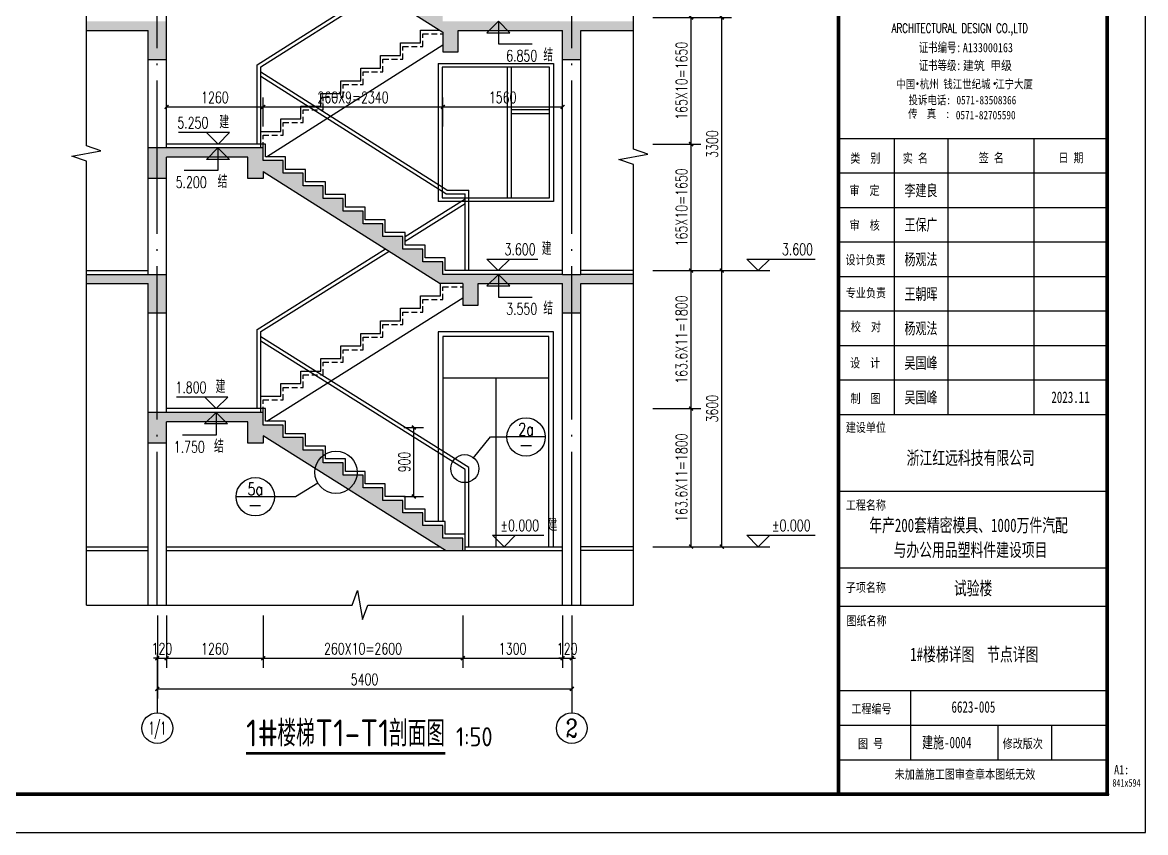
# Model space of a CAD drawing. Extents: x 79570 to 678837, y -1139230 to -612789.
# Drawn here: x 638062 to 652695, y -810288 to -799727 of the extents above; entities that cross this region are included whole.
import ezdxf
from ezdxf.enums import TextEntityAlignment as Align

# ---------------------------------------------------------------- set-up
doc = ezdxf.new("R2010")
doc.units = 0
doc.header["$LTSCALE"] = 1000
doc.header["$MEASUREMENT"] = 0
doc.linetypes.add('DOTE', pattern=[2.42, 2, -0.2, 0.02, -0.2])
doc.linetypes.add('HIDDEN', pattern=[0.375, 0.25, -0.125])
for name, color, linetype in [('4', 4, 'Continuous'), ('A-剖-0.18MM.......SECT-L03', 144, 'Continuous'), ('A-剖-0.20mm.......SECT-L04', 42, 'Continuous'), ('A-立-门窗.........ELEV-DOWD', 146, 'Continuous'), ('A-通-结构剖线.....COMM-STRU-SECT', 20, 'Continuous'), ('A-通-结构边线.....COMM-STRU-EDGE', 153, 'HIDDEN'), ('A-通-轴线..........COMM-GRID', 27, 'DOTE'), ('AXIS', 3, 'Continuous'), ('AXIS_TEXT', 7, 'Continuous'), ('DIM_ELEV', 3, 'Continuous'), ('DIM_IDEN', 210, 'Continuous'), ('DIM_SYMB', 3, 'Continuous'), ('PUB_DIM', 3, 'Continuous'), ('PUB_TEXT', 7, 'Continuous'), ('结-图框', 6, 'Continuous')]:
    doc.layers.add(name, color=color, linetype=linetype)
doc.layers.add('ys-notprint', color=7, linetype='Continuous', plot=False)
doc.styles.add('_TCH_AXIS', font='COMPLEX', dxfattribs={"bigfont": 'GBCBIG'})
doc.styles.add('_TCH_DIM', font='SIMPLEX', dxfattribs={"bigfont": 'GBCBIG'})
doc.styles.add('_TCH_DIM_T3', font='SIMPLEX', dxfattribs={"width": 0.705882, "bigfont": 'GBCBIG'})
doc.styles.add('_TCH_LABEL', font='COMPLEX', dxfattribs={"bigfont": 'GBCBIG'})
doc.styles.add('ROMANT', font='romant__.ttf')
doc.styles.get("Standard").update_dxf_attribs({"font": 'gbenor.shx', "bigfont": 'gbcbig.shx'})
doc.styles.add('蓝绿图框', font='', dxfattribs={"width": 0.7})
doc.styles.get('蓝绿图框').set_extended_font_data('SimSun')
doc.dimstyles.new('_TCH_ARCH&&50', dxfattribs={"dimtxt": 148.75, "dimasz": 50, "dimexe": 125, "dimexo": 150, "dimgap": 50, "dimtad": 1, "dimdec": 0, "dimzin": 0, "dimdsep": 46, "dimtxsty": '_TCH_DIM_T3', "dimblk": 'ARCHTICK', "dimcen": 0.09, "dimclrt": 7, "dimazin": 2, "dimtfac": 1, "dimtdec": 0, "dimtix": 1, "dimtmove": 2, "dimatfit": 3, "dimfxl": 1, "dimtolj": 1, "dimtzin": 0, "dimarcsym": 0})

# ---------------------------------------------------------------- blocks, each defined once
blk = doc.blocks.new('template_浙_标准图框A1_A1_0.0000_1bed4683cac0ca9b963c039433737638')
at = {"layer": '结-图框'}
for p, q in [((761, 181), (831, 181)), ((775.47, 181), (775.47, 109)), ((789.49, 181), (789.49, 109)), ((811.9, 181), (811.9, 109)), ((761, 172), (831, 172)), ((761, 163), (831, 163)), ((761, 154), (831, 154)), ((761, 145), (831, 145)), ((761, 136), (831, 136)), ((761, 127), (831, 127)), ((761, 118), (831, 118)), ((761, 109), (831, 109)), ((761, 89), (831, 89)), ((761, 69), (831, 69)), ((761, 59), (831, 59)), ((761, 59), (831, 59)), ((761, 37), (831, 37)), ((779.75, 37), (779.75, 19)), ((761, 28), (831, 28)), ((802.55, 28), (802.55, 19)), ((816.5, 28), (816.5, 19)), ((761, 19), (831, 19)), ((761, 10), (831, 10)), ((816, 10), (831.53, 10))]:
    blk.add_line(p, q, dxfattribs=at)
blk.add_lwpolyline([(0, 0), (841, 0), (841, 594), (0, 594)], close=True, dxfattribs=at)
at = {"layer": '结-图框', "const_width": 1}
blk.add_lwpolyline([(25, 584), (25, 10), (831, 10), (831, 584)], close=True, dxfattribs=at)
blk.add_lwpolyline([(761, 10), (761, 584)], dxfattribs=at)
at = {"layer": '结-图框'}
for centre, start, end in [((781.57, 195.29), 0, 180), ((781.57, 195.29), 180, 0), ((801.68, 195.29), 0, 180), ((801.68, 195.29), 180, 0)]:
    blk.add_arc(centre, 0.19, start, end, dxfattribs=at)
at = {"color": 6, "style": '蓝绿图框', "width": 0.7}
for tag, p in [('专业审定', (782.48, 167.5)), ('专业审核', (782.48, 158.5)), ('项目经理', (782.48, 149.5)), ('专业负责', (782.48, 140.5)), ('专业校对', (782.48, 131.5)), ('专业设计', (782.48, 122.5)), ('专业制图', (782.48, 113.5))]:
    blk.add_attdef(tag, text='', height=3, dxfattribs=at).set_placement(p, align=Align.MIDDLE)
for tag, height, p in [('日期', 3, (821.45, 113.5)), ('建设单位', 3.5, (796, 97.72)), ('项目名称', 3.5, (796, 76.96)), ('子项名称', 3.5, (796.26, 63.69)), ('图纸名称', 3.5, (796.28, 51.48)), ('图纸名称', 3.5, (796.38, 46.45)), ('图纸名称', 3.5, (796.48, 41.64)), ('项目编号', 3, (796.15, 32.75)), ('图号', 3, (789.2, 23.5)), ('修改版次', 3, (823.75, 23.5))]:
    blk.add_attdef(tag, text='', height=height, dxfattribs=at).set_placement(p, align=Align.MIDDLE_CENTER)
at = {"layer": 'ys-notprint', "color": 6, "style": '蓝绿图框', "width": 0.7}
for tag, p in [('暖通', (21.09, 577.84)), ('电气', (21.02, 564.82)), ('给排水', (21.35, 552.55)), ('结构', (21.47, 539.64)), ('建筑', (21.4, 526.53))]:
    blk.add_attdef(tag, text='', height=2.5, rotation=90.7801, dxfattribs=at).set_placement(p, align=Align.MIDDLE)
blk.add_attdef('设计发图章', text='', height=3, dxfattribs=at).set_placement((747.09, 465.48), align=Align.MIDDLE)
at = {"layer": '结-图框'}
for s, height, style, width, p in [(' ARCHITECTURAL DESIGN CO.,LTD', 2.3701, 'ROMANT', 0.7, (773.68, 208.55)), ('证书编号:', 2.5, '蓝绿图框', 0.7, (781.92, 203.46)), ('A133000163', 2.4, '蓝绿图框', 0.8, (793.39, 203.47)), ('证书等级:', 2.5, '蓝绿图框', 0.7, (781.92, 198.79)), ('建筑 甲级', 2.4, '蓝绿图框', 0.87, (793.39, 198.8)), ('中国 杭州 钱江世纪城 江宁大厦', 2.2, '蓝绿图框', 0.8, (776.04, 194.04)), ('投诉电话:', 2.2, '蓝绿图框', 0.8, (779.23, 189.88)), ('0571-83508366', 2.2, '蓝绿图框', 0.8, (791.74, 189.87)), ('传  真  :', 2.2, '蓝绿图框', 0.8, (779.13, 186.3)), ('0571-82705590', 2.2, '蓝绿图框', 0.8, (791.57, 185.96)), ('类  别', 2.4, '蓝绿图框', 0.8, (764.06, 174.64)), ('实 名', 2.4, '蓝绿图框', 0.8, (777.74, 174.64)), ('签 名', 2.4, '蓝绿图框', 0.8, (797.54, 174.76)), ('日 期', 2.4, '蓝绿图框', 0.8, (818.3, 174.76)), ('审  定', 2.4, '蓝绿图框', 0.8, (763.86, 166.25)), ('审  核', 2.4, '蓝绿图框', 0.8, (763.89, 157.16)), ('设计负责', 2.4, '蓝绿图框', 0.8, (762.81, 148.13)), ('专业负责', 2.4, '蓝绿图框', 0.8, (762.9, 139.53)), ('校  对', 2.4, '蓝绿图框', 0.8, (764.21, 130.69)), ('设  计 ', 2.4, '蓝绿图框', 0.8, (763.99, 121.27)), ('制  图', 2.4, '蓝绿图框', 0.8, (764.12, 111.96)), ('建设单位', 2.4, '蓝绿图框', 0.8, (762.89, 104.44)), ('工程名称', 2.4, '蓝绿图框', 0.8, (762.89, 84.19)), ('子项名称', 2.4, '蓝绿图框', 0.8, (762.89, 62.72)), ('图纸名称', 2.4, '蓝绿图框', 0.8, (763.06, 54.02)), ('工程编号', 2.4, '蓝绿图框', 0.8, (764.34, 31.08)), ('图 号', 2.4, '蓝绿图框', 0.8, (766.06, 22)), ('修改版次', 2.4, '蓝绿图框', 0.8, (803.77, 22)), ('A1:', 2.4, '蓝绿图框', 0.8, (832.81, 15.2)), ('未加盖施工图审查章本图纸无效', 2.4, '蓝绿图框', 0.8, (775.62, 14.01)), ('841x594', 2, '蓝绿图框', 0.7, (832.36, 11.96))]:
    blk.add_text(s, height=height, dxfattribs=dict(at, style=style, width=width)).set_placement(p)
at = {"layer": '结-图框', "style": '蓝绿图框', "width": 0.7}
for tag, p in [('项目经理', (792.5, 572)), ('专业负责', (792.5, 564)), ('专业设计', (792.5, 556))]:
    blk.add_attdef(tag, text='', height=3.5, dxfattribs=at).set_placement(p, align=Align.MIDDLE_CENTER)
blk = doc.blocks.new('_ArchTick')
at = {"color": 0, "linetype": 'ByBlock', "const_width": 0.4}
blk.add_lwpolyline([(-0.5, -0.5), (0.5, 0.5)], dxfattribs=at)
blk = doc.blocks.new('*D2615')
at = {"layer": 'Defpoints', "color": 0, "transparency": 16777216}
for p in [(646524, -802962), (647174, -802962), (646524, -806561)]:
    blk.add_point(p, dxfattribs=at)
at = {"layer": 'PUB_DIM', "color": 0, "lineweight": -2, "transparency": 16777216}
for p, q in [((646674, -802962), (647299, -802962)), ((647174, -806561), (647174, -802962)), ((646674, -806561), (647299, -806561))]:
    blk.add_line(p, q, dxfattribs=at)
at = {"layer": 'PUB_DIM', "color": 0, "lineweight": -2, "transparency": 16777216, "xscale": 50, "yscale": 50, "zscale": 50}
for p, rotation in [((647174, -802962), 90), ((647174, -806561), 270)]:
    blk.add_blockref('_ArchTick', p, dxfattribs=dict(at, rotation=rotation))
at = {"layer": 'PUB_DIM', "color": 7, "transparency": 16777216, "insert": (647049, -804761), "char_height": 148.8, "attachment_point": 5, "rotation": 90, "style": '_TCH_DIM_T3'}
blk.add_mtext('\\A1;3600', dxfattribs=at)
blk = doc.blocks.new('*D2616')
at = {"layer": 'Defpoints', "color": 0, "transparency": 16777216}
for p in [(646524, -799662), (647174, -799662), (646524, -802962)]:
    blk.add_point(p, dxfattribs=at)
at = {"layer": 'PUB_DIM', "color": 0, "lineweight": -2, "transparency": 16777216}
for p, q in [((646674, -799662), (647299, -799662)), ((647174, -802962), (647174, -799662)), ((646674, -802962), (647299, -802962))]:
    blk.add_line(p, q, dxfattribs=at)
at = {"layer": 'PUB_DIM', "color": 0, "lineweight": -2, "transparency": 16777216, "xscale": 50, "yscale": 50, "zscale": 50}
for p, rotation in [((647174, -799662), 90), ((647174, -802962), 270)]:
    blk.add_blockref('_ArchTick', p, dxfattribs=dict(at, rotation=rotation))
at = {"layer": 'PUB_DIM', "color": 7, "transparency": 16777216, "insert": (647049, -801312), "char_height": 148.8, "attachment_point": 5, "rotation": 90, "style": '_TCH_DIM_T3'}
blk.add_mtext('\\A1;3300', dxfattribs=at)
blk = doc.blocks.new('*D2619')
at = {"layer": 'Defpoints', "color": 0, "transparency": 16777216}
for p in [(646124, -804761), (646774, -804761), (646124, -806561)]:
    blk.add_point(p, dxfattribs=at)
at = {"layer": 'PUB_DIM', "color": 0, "lineweight": -2, "transparency": 16777216}
for p, q in [((646274, -804761), (646899, -804761)), ((646774, -806561), (646774, -804761)), ((646274, -806561), (646899, -806561))]:
    blk.add_line(p, q, dxfattribs=at)
at = {"layer": 'PUB_DIM', "color": 0, "lineweight": -2, "transparency": 16777216, "xscale": 50, "yscale": 50, "zscale": 50}
for p, rotation in [((646774, -804761), 90), ((646774, -806561), 270)]:
    blk.add_blockref('_ArchTick', p, dxfattribs=dict(at, rotation=rotation))
at = {"layer": 'PUB_DIM', "color": 7, "transparency": 16777216, "insert": (646649, -805661), "char_height": 148.75, "attachment_point": 5, "rotation": 90, "style": '_TCH_DIM_T3'}
blk.add_mtext('\\A1;163.6X11=1800', dxfattribs=at)
blk = doc.blocks.new('*D2620')
at = {"layer": 'Defpoints', "color": 0, "transparency": 16777216}
for p in [(646124, -802962), (646774, -802962), (646124, -804761)]:
    blk.add_point(p, dxfattribs=at)
at = {"layer": 'PUB_DIM', "color": 0, "lineweight": -2, "transparency": 16777216}
for p, q in [((646274, -802962), (646899, -802962)), ((646774, -804761), (646774, -802962)), ((646274, -804761), (646899, -804761))]:
    blk.add_line(p, q, dxfattribs=at)
at = {"layer": 'PUB_DIM', "color": 0, "lineweight": -2, "transparency": 16777216, "xscale": 50, "yscale": 50, "zscale": 50}
for p, rotation in [((646774, -802962), 90), ((646774, -804761), 270)]:
    blk.add_blockref('_ArchTick', p, dxfattribs=dict(at, rotation=rotation))
at = {"layer": 'PUB_DIM', "color": 7, "transparency": 16777216, "insert": (646649, -803861), "char_height": 148.75, "attachment_point": 5, "rotation": 90, "style": '_TCH_DIM_T3'}
blk.add_mtext('\\A1;163.6X11=1800', dxfattribs=at)
blk = doc.blocks.new('*D2621')
at = {"layer": 'Defpoints', "color": 0, "transparency": 16777216}
for p in [(646124, -801312), (646774, -801312), (646124, -802962)]:
    blk.add_point(p, dxfattribs=at)
at = {"layer": 'PUB_DIM', "color": 0, "lineweight": -2, "transparency": 16777216}
for p, q in [((646274, -801312), (646899, -801312)), ((646774, -802962), (646774, -801312)), ((646274, -802962), (646899, -802962))]:
    blk.add_line(p, q, dxfattribs=at)
at = {"layer": 'PUB_DIM', "color": 0, "lineweight": -2, "transparency": 16777216, "xscale": 50, "yscale": 50, "zscale": 50}
for p, rotation in [((646774, -801312), 90), ((646774, -802962), 270)]:
    blk.add_blockref('_ArchTick', p, dxfattribs=dict(at, rotation=rotation))
at = {"layer": 'PUB_DIM', "color": 7, "transparency": 16777216, "insert": (646649, -802137), "char_height": 148.75, "attachment_point": 5, "rotation": 90, "style": '_TCH_DIM_T3'}
blk.add_mtext('\\A1;165X10=1650', dxfattribs=at)
blk = doc.blocks.new('*D2622')
at = {"layer": 'Defpoints', "color": 0, "transparency": 16777216}
for p in [(646124, -799662), (646774, -799662), (646124, -801312)]:
    blk.add_point(p, dxfattribs=at)
at = {"layer": 'PUB_DIM', "color": 0, "lineweight": -2, "transparency": 16777216}
for p, q in [((646274, -799662), (646899, -799662)), ((646774, -801312), (646774, -799662)), ((646274, -801312), (646899, -801312))]:
    blk.add_line(p, q, dxfattribs=at)
at = {"layer": 'PUB_DIM', "color": 0, "lineweight": -2, "transparency": 16777216, "xscale": 50, "yscale": 50, "zscale": 50}
for p, rotation in [((646774, -799662), 90), ((646774, -801312), 270)]:
    blk.add_blockref('_ArchTick', p, dxfattribs=dict(at, rotation=rotation))
at = {"layer": 'PUB_DIM', "color": 7, "transparency": 16777216, "insert": (646649, -800487), "char_height": 148.75, "attachment_point": 5, "rotation": 90, "style": '_TCH_DIM_T3'}
blk.add_mtext('\\A1;165X10=1650', dxfattribs=at)
blk = doc.blocks.new('*D2625')
at = {"layer": 'Defpoints', "color": 0, "transparency": 16777216}
for p in [(639819, -807310), (639939, -807310), (639939, -808015)]:
    blk.add_point(p, dxfattribs=at)
at = {"layer": 'PUB_DIM', "color": 0, "lineweight": -2, "transparency": 16777216}
for p, q in [((639819, -807460), (639819, -808140)), ((639939, -807460), (639939, -808140)), ((639819, -808015), (639769, -808015)), ((639819, -808015), (639939, -808015)), ((639939, -808015), (639989, -808015))]:
    blk.add_line(p, q, dxfattribs=at)
at = {"layer": 'PUB_DIM', "color": 0, "lineweight": -2, "transparency": 16777216, "xscale": 50, "yscale": 50, "zscale": 50}
blk.add_blockref('_ArchTick', (639819, -808015), dxfattribs=at)
at = {"layer": 'PUB_DIM', "color": 0, "lineweight": -2, "transparency": 16777216, "xscale": 50, "yscale": 50, "zscale": 50, "rotation": 180}
blk.add_blockref('_ArchTick', (639939, -808015), dxfattribs=at)
at = {"layer": 'PUB_DIM', "color": 7, "transparency": 16777216, "insert": (639879, -807891), "char_height": 148.8, "attachment_point": 5, "style": '_TCH_DIM_T3'}
blk.add_mtext('\\A1;120', dxfattribs=at)
blk = doc.blocks.new('*D2626')
at = {"layer": 'Defpoints', "color": 0, "transparency": 16777216}
for p in [(639939, -807310), (641199, -807310), (641199, -808015)]:
    blk.add_point(p, dxfattribs=at)
at = {"layer": 'PUB_DIM', "color": 0, "lineweight": -2, "transparency": 16777216}
for p, q in [((639939, -807460), (639939, -808140)), ((641199, -807460), (641199, -808140)), ((639939, -808015), (641199, -808015))]:
    blk.add_line(p, q, dxfattribs=at)
at = {"layer": 'PUB_DIM', "color": 0, "lineweight": -2, "transparency": 16777216, "xscale": 50, "yscale": 50, "zscale": 50, "rotation": 180}
blk.add_blockref('_ArchTick', (639939, -808015), dxfattribs=at)
at = {"layer": 'PUB_DIM', "color": 0, "lineweight": -2, "transparency": 16777216, "xscale": 50, "yscale": 50, "zscale": 50}
blk.add_blockref('_ArchTick', (641199, -808015), dxfattribs=at)
at = {"layer": 'PUB_DIM', "color": 7, "transparency": 16777216, "insert": (640569, -807891), "char_height": 148.8, "attachment_point": 5, "style": '_TCH_DIM_T3'}
blk.add_mtext('\\A1;1260', dxfattribs=at)
blk = doc.blocks.new('*D2627')
at = {"layer": 'Defpoints', "color": 0, "transparency": 16777216}
for p in [(641199, -807310), (643799, -807310), (643799, -808015)]:
    blk.add_point(p, dxfattribs=at)
at = {"layer": 'PUB_DIM', "color": 0, "lineweight": -2, "transparency": 16777216}
for p, q in [((641199, -807460), (641199, -808140)), ((643799, -807460), (643799, -808140)), ((641199, -808015), (643799, -808015))]:
    blk.add_line(p, q, dxfattribs=at)
at = {"layer": 'PUB_DIM', "color": 0, "lineweight": -2, "transparency": 16777216, "xscale": 50, "yscale": 50, "zscale": 50, "rotation": 180}
blk.add_blockref('_ArchTick', (641199, -808015), dxfattribs=at)
at = {"layer": 'PUB_DIM', "color": 0, "lineweight": -2, "transparency": 16777216, "xscale": 50, "yscale": 50, "zscale": 50}
blk.add_blockref('_ArchTick', (643799, -808015), dxfattribs=at)
at = {"layer": 'PUB_DIM', "color": 7, "transparency": 16777216, "insert": (642499, -807891), "char_height": 148.75, "attachment_point": 5, "style": '_TCH_DIM_T3'}
blk.add_mtext('\\A1;260X10=2600', dxfattribs=at)
blk = doc.blocks.new('*D2628')
at = {"layer": 'Defpoints', "color": 0, "transparency": 16777216}
for p in [(643799, -807310), (645099, -807310), (645099, -808015)]:
    blk.add_point(p, dxfattribs=at)
at = {"layer": 'PUB_DIM', "color": 0, "lineweight": -2, "transparency": 16777216}
for p, q in [((643799, -807460), (643799, -808140)), ((645099, -807460), (645099, -808140)), ((643799, -808015), (645099, -808015))]:
    blk.add_line(p, q, dxfattribs=at)
at = {"layer": 'PUB_DIM', "color": 0, "lineweight": -2, "transparency": 16777216, "xscale": 50, "yscale": 50, "zscale": 50, "rotation": 180}
blk.add_blockref('_ArchTick', (643799, -808015), dxfattribs=at)
at = {"layer": 'PUB_DIM', "color": 0, "lineweight": -2, "transparency": 16777216, "xscale": 50, "yscale": 50, "zscale": 50}
blk.add_blockref('_ArchTick', (645099, -808015), dxfattribs=at)
at = {"layer": 'PUB_DIM', "color": 7, "transparency": 16777216, "insert": (644449, -807891), "char_height": 148.8, "attachment_point": 5, "style": '_TCH_DIM_T3'}
blk.add_mtext('\\A1;1300', dxfattribs=at)
blk = doc.blocks.new('*D2629')
at = {"layer": 'Defpoints', "color": 0, "transparency": 16777216}
for p in [(645099, -807310), (645219, -807310), (645219, -808015)]:
    blk.add_point(p, dxfattribs=at)
at = {"layer": 'PUB_DIM', "color": 0, "lineweight": -2, "transparency": 16777216}
for p, q in [((645099, -807460), (645099, -808140)), ((645219, -807460), (645219, -808140)), ((645099, -808015), (645049, -808015)), ((645099, -808015), (645219, -808015)), ((645219, -808015), (645269, -808015))]:
    blk.add_line(p, q, dxfattribs=at)
at = {"layer": 'PUB_DIM', "color": 0, "lineweight": -2, "transparency": 16777216, "xscale": 50, "yscale": 50, "zscale": 50}
blk.add_blockref('_ArchTick', (645099, -808015), dxfattribs=at)
at = {"layer": 'PUB_DIM', "color": 0, "lineweight": -2, "transparency": 16777216, "xscale": 50, "yscale": 50, "zscale": 50, "rotation": 180}
blk.add_blockref('_ArchTick', (645219, -808015), dxfattribs=at)
at = {"layer": 'PUB_DIM', "color": 7, "transparency": 16777216, "insert": (645159, -807891), "char_height": 148.8, "attachment_point": 5, "style": '_TCH_DIM_T3'}
blk.add_mtext('\\A1;120', dxfattribs=at)
blk = doc.blocks.new('*D2630')
at = {"layer": 'Defpoints', "color": 0, "transparency": 16777216}
for p in [(639819, -807460), (645219, -807460), (645219, -808415)]:
    blk.add_point(p, dxfattribs=at)
at = {"layer": 'PUB_DIM', "color": 0, "lineweight": -2, "transparency": 16777216}
for p, q in [((639819, -807610), (639819, -808540)), ((645219, -807610), (645219, -808540)), ((639819, -808415), (645219, -808415))]:
    blk.add_line(p, q, dxfattribs=at)
at = {"layer": 'PUB_DIM', "color": 0, "lineweight": -2, "transparency": 16777216, "xscale": 50, "yscale": 50, "zscale": 50, "rotation": 180}
blk.add_blockref('_ArchTick', (639819, -808415), dxfattribs=at)
at = {"layer": 'PUB_DIM', "color": 0, "lineweight": -2, "transparency": 16777216, "xscale": 50, "yscale": 50, "zscale": 50}
blk.add_blockref('_ArchTick', (645219, -808415), dxfattribs=at)
at = {"layer": 'PUB_DIM', "color": 7, "transparency": 16777216, "insert": (642519, -808291), "char_height": 148.8, "attachment_point": 5, "style": '_TCH_DIM_T3'}
blk.add_mtext('\\A1;5400', dxfattribs=at)
blk = doc.blocks.new('*D2631')
at = {"layer": 'Defpoints', "color": 0, "transparency": 16777216}
for p in [(641199, -800828), (639939, -801233), (641199, -801233)]:
    blk.add_point(p, dxfattribs=at)
at = {"layer": 'PUB_DIM', "color": 0, "lineweight": -2, "transparency": 16777216}
for p, q in [((639939, -801083), (639939, -800703)), ((641199, -801083), (641199, -800703)), ((639939, -800828), (641199, -800828))]:
    blk.add_line(p, q, dxfattribs=at)
at = {"layer": 'PUB_DIM', "color": 0, "lineweight": -2, "transparency": 16777216, "xscale": 50, "yscale": 50, "zscale": 50, "rotation": 180}
blk.add_blockref('_ArchTick', (639939, -800828), dxfattribs=at)
at = {"layer": 'PUB_DIM', "color": 0, "lineweight": -2, "transparency": 16777216, "xscale": 50, "yscale": 50, "zscale": 50}
blk.add_blockref('_ArchTick', (641199, -800828), dxfattribs=at)
at = {"layer": 'PUB_DIM', "color": 7, "transparency": 16777216, "insert": (640569, -800704), "char_height": 148.8, "attachment_point": 5, "style": '_TCH_DIM_T3'}
blk.add_mtext('\\A1;1260', dxfattribs=at)
blk = doc.blocks.new('*D2632')
at = {"layer": 'Defpoints', "color": 0, "transparency": 16777216}
for p in [(643539, -800828), (641199, -801233), (643539, -801233)]:
    blk.add_point(p, dxfattribs=at)
at = {"layer": 'PUB_DIM', "color": 0, "lineweight": -2, "transparency": 16777216}
for p, q in [((641199, -801083), (641199, -800703)), ((643539, -801083), (643539, -800703)), ((641199, -800828), (643539, -800828))]:
    blk.add_line(p, q, dxfattribs=at)
at = {"layer": 'PUB_DIM', "color": 0, "lineweight": -2, "transparency": 16777216, "xscale": 50, "yscale": 50, "zscale": 50, "rotation": 180}
blk.add_blockref('_ArchTick', (641199, -800828), dxfattribs=at)
at = {"layer": 'PUB_DIM', "color": 0, "lineweight": -2, "transparency": 16777216, "xscale": 50, "yscale": 50, "zscale": 50}
blk.add_blockref('_ArchTick', (643539, -800828), dxfattribs=at)
at = {"layer": 'PUB_DIM', "color": 7, "transparency": 16777216, "insert": (642369, -800704), "char_height": 148.75, "attachment_point": 5, "style": '_TCH_DIM_T3'}
blk.add_mtext('\\A1;260X9=2340', dxfattribs=at)
blk = doc.blocks.new('*D2633')
at = {"layer": 'Defpoints', "color": 0, "transparency": 16777216}
for p in [(645099, -800828), (643539, -801233), (645099, -801233)]:
    blk.add_point(p, dxfattribs=at)
at = {"layer": 'PUB_DIM', "color": 0, "lineweight": -2, "transparency": 16777216}
for p, q in [((643539, -801083), (643539, -800703)), ((645099, -801083), (645099, -800703)), ((643539, -800828), (645099, -800828))]:
    blk.add_line(p, q, dxfattribs=at)
at = {"layer": 'PUB_DIM', "color": 0, "lineweight": -2, "transparency": 16777216, "xscale": 50, "yscale": 50, "zscale": 50, "rotation": 180}
blk.add_blockref('_ArchTick', (643539, -800828), dxfattribs=at)
at = {"layer": 'PUB_DIM', "color": 0, "lineweight": -2, "transparency": 16777216, "xscale": 50, "yscale": 50, "zscale": 50}
blk.add_blockref('_ArchTick', (645099, -800828), dxfattribs=at)
at = {"layer": 'PUB_DIM', "color": 7, "transparency": 16777216, "insert": (644319, -800704), "char_height": 148.8, "attachment_point": 5, "style": '_TCH_DIM_T3'}
blk.add_mtext('\\A1;1560', dxfattribs=at)
blk = doc.blocks.new('*D3305')
at = {"layer": 'Defpoints', "color": 0, "transparency": 16777216}
for p in [(642879, -805007), (643162, -805007), (642879, -805907)]:
    blk.add_point(p, dxfattribs=at)
at = {"layer": 'PUB_DIM', "color": 0, "lineweight": -2, "transparency": 16777216}
for p, q in [((643029, -805007), (643287, -805007)), ((643162, -805907), (643162, -805007)), ((643029, -805907), (643287, -805907))]:
    blk.add_line(p, q, dxfattribs=at)
at = {"layer": 'PUB_DIM', "color": 0, "lineweight": -2, "transparency": 16777216, "xscale": 50, "yscale": 50, "zscale": 50}
for p, rotation in [((643162, -805007), 90), ((643162, -805907), 270)]:
    blk.add_blockref('_ArchTick', p, dxfattribs=dict(at, rotation=rotation))
at = {"layer": 'PUB_DIM', "color": 7, "transparency": 16777216, "insert": (643037, -805457), "char_height": 148.8, "attachment_point": 5, "rotation": 90, "style": '_TCH_DIM_T3'}
blk.add_mtext('\\A1;900', dxfattribs=at)

msp = doc.modelspace()

# ---------------------------------------------------------------- hatches: boundary and pattern name
at = {"layer": '4'}
h = msp.add_hatch(color=99, dxfattribs=at)
h.dxf.hatch_style = 1
h.paths.add_polyline_path([(643278.8, -799381.5), (643018.8, -799381.5), (643018.8, -799216.5), (642758.8, -799216.5), (642758.8, -799051.5), (642498.8, -799051.5), (642498.8, -798886.5), (642238.8, -798886.5), (642238.8, -798721.5), (641978.8, -798721.5), (641978.8, -798556.5), (641718.8, -798556.5), (641718.8, -798391.5), (641458.8, -798391.5), (641458.8, -798226.5), (641198.8, -798226.5), (641198.8, -798061.5), (639938.8, -798061.5), (639698.8, -798061.5), (639698.8, -798461.5), (639938.8, -798461.5), (639938.8, -798181.5), (640998.8, -798181.5), (640998.8, -798461.5), (641198.8, -798461.5), (641198.8, -798368.6), (643538.8, -799853.6), (643538.8, -800111.5), (643738.8, -800111.5), (643738.8, -799831.4), (645098.8, -799831.4), (645098.8, -800211.4), (645338.8, -800211.4), (645338.8, -799831.4), (646022.7, -799831.4), (646022.7, -799711.4), (645338.8, -799711.4), (645098.8, -799711.4), (643538.8, -799711.4), (643538.8, -799546.5), (643278.8, -799546.5)])
h.paths.add_polyline_path([(639938.8, -799711.4), (638895.6, -799711.4), (638895.6, -799831.4), (639698.8, -799831.4), (639698.8, -800211.4), (639938.8, -800211.4)])
h = msp.add_hatch(color=99, dxfattribs=at)
h.dxf.hatch_style = 1
h.paths.add_polyline_path([(646022.7, -803011.4), (645338.8, -803011.4), (645098.8, -803011.4), (643538.8, -803011.4), (643538.8, -802846.5), (643278.8, -802846.5), (643278.8, -802681.5), (643018.8, -802681.5), (643018.8, -802516.5), (642758.8, -802516.5), (642758.8, -802351.5), (642498.8, -802351.5), (642498.8, -802186.5), (642238.8, -802186.5), (642238.8, -802021.5), (641978.8, -802021.5), (641978.8, -801856.5), (641718.8, -801856.5), (641718.8, -801691.5), (641458.8, -801691.5), (641458.8, -801526.5), (641198.8, -801526.5), (641198.8, -801361.5), (639938.8, -801361.5), (639698.8, -801361.5), (639698.8, -801761.5), (639938.8, -801761.5), (639938.8, -801481.5), (640998.8, -801481.5), (640998.8, -801761.5), (641198.8, -801761.5), (641198.8, -801668.6), (643504, -803131.5), (643798.8, -803131.5), (643798.8, -803411.5), (643998.8, -803411.5), (643998.8, -803131.4), (645098.8, -803131.4), (645098.8, -803511.4), (645338.8, -803511.4), (645338.8, -803131.4), (646022.7, -803131.4)])
h.paths.add_polyline_path([(639938.8, -803011.4), (638895.6, -803011.4), (638895.6, -803131.4), (639698.8, -803131.4), (639698.8, -803511.4), (639938.8, -803511.4)])
h = msp.add_hatch(color=99, dxfattribs=at)
h.dxf.hatch_style = 1
h.paths.add_polyline_path([(642238.8, -805466), (641978.8, -805466), (641978.8, -805371.7, 0.1871991), (641875, -805542.4), (642308.2, -805815, 0.2043923), (642420.3, -805629.6), (642238.8, -805629.6)])
h.paths.add_polyline_path([(643018.8, -805956.9), (642758.8, -805956.9), (642758.8, -805793.2), (642498.8, -805793.2), (642498.8, -805629.6), (642420.3, -805629.6, -0.2043923), (642308.2, -805815), (643573.5, -806611.4), (643798.8, -806611.4), (643798.8, -806447.8), (643538.8, -806447.8), (643538.8, -806284.1), (643278.8, -806284.1), (643278.8, -806120.5), (643018.8, -806120.5)])
h.paths.add_polyline_path([(641198.8, -804811.5), (639938.8, -804811.5), (639698.8, -804811.5), (639698.8, -805211.5), (639938.8, -805211.5), (639938.8, -804931.5), (640998.8, -804931.5), (640998.8, -805211.5), (641198.8, -805211.5), (641198.8, -805116.9), (641875, -805542.4, -0.1871991), (641978.8, -805371.7), (641978.8, -805302.3), (641718.8, -805302.3), (641718.8, -805138.7), (641458.8, -805138.7), (641458.8, -804975.1), (641198.8, -804975.1)])

# ---------------------------------------------------------------- linework, layer by layer
at = {"layer": 'A-剖-0.18MM.......SECT-L03'}
for p, q in [((641118.8, -800278.3), (642663.4, -799298.1)), ((641168.8, -800305.7), (642710, -799327.7)), ((641118.8, -801311.5), (641118.8, -800278.3)), ((641168.8, -801311.5), (641168.8, -800305.7)), ((643592.5, -801911.5), (641168.8, -800373.4)), ((643577.9, -801961.5), (641168.8, -800432.7)), ((643592.5, -801911.5), (643878.8, -801911.5)), ((643878.8, -802961.5), (643878.8, -801911.5)), ((643048.8, -802517.3), (643828.8, -802027.5)), ((643577.9, -801961.5), (643828.8, -801961.5)), ((643828.8, -802961.5), (643828.8, -801961.5)), ((643048.8, -802576.4), (643828.8, -802086.6)), ((641118.8, -803729.2), (642791.1, -802679.1)), ((641168.8, -803756.9), (642837.9, -802708.8)), ((641118.8, -804761.5), (641118.8, -803729.2)), ((641168.8, -804761.5), (641168.8, -803756.9)), ((643878.8, -805529.2), (641168.8, -803823.7)), ((643828.8, -805556.8), (641168.8, -803882.8)), ((643828.8, -806561.4), (643828.8, -805556.8)), ((643878.8, -806561.4), (643878.8, -805529.2))]:
    msp.add_line(p, q, dxfattribs=at)
at = {"layer": 'A-剖-0.20mm.......SECT-L04', "ltscale": 0.3}
for p, q in [((641241.6, -801476.5), (643538.8, -800018.6)), ((638895.6, -802961.4), (639698.8, -802961.4)), ((645098.8, -802961.5), (643568.8, -802961.5)), ((646022.7, -802961.5), (645338.8, -802961.5)), ((641243.6, -804925.1), (643798.8, -803316.9)), ((638895.6, -806561.4), (639698.8, -806561.4)), ((639938.8, -806561.4), (643494.1, -806561.4)), ((643828.8, -806561.4), (645098.8, -806561.4)), ((646022.7, -806561.5), (645338.8, -806561.5))]:
    msp.add_line(p, q, dxfattribs=at)
for points in [[(641168.8, -801361.5), (641168.8, -801146.5), (641428.8, -801146.5), (641428.8, -800981.5), (641688.8, -800981.5), (641688.8, -800816.5), (641948.8, -800816.5), (641948.8, -800651.5), (642208.8, -800651.5), (642208.8, -800486.5), (642468.8, -800486.5), (642468.8, -800321.5), (642728.8, -800321.5), (642728.8, -800156.5), (642988.8, -800156.5), (642988.8, -799991.5), (643248.8, -799991.5), (643248.8, -799826.5), (643496.1, -799826.5)], [(643568.8, -802961.5), (643568.8, -802796.5), (643308.8, -802796.5), (643308.8, -802631.5), (643048.8, -802631.5), (643048.8, -802466.5), (642788.8, -802466.5), (642788.8, -802301.5), (642528.8, -802301.5), (642528.8, -802136.5), (642268.8, -802136.5), (642268.8, -801971.5), (642008.8, -801971.5), (642008.8, -801806.5), (641748.8, -801806.5), (641748.8, -801641.5), (641488.8, -801641.5), (641488.8, -801476.5), (641228.8, -801476.5), (641228.8, -801311.5), (639938.8, -801311.5)], [(641168.8, -804811.5), (641168.8, -804597.8), (641428.8, -804597.8), (641428.8, -804434.2), (641688.8, -804434.2), (641688.8, -804270.6), (641948.8, -804270.6), (641948.8, -804106.9), (642208.8, -804106.9), (642208.8, -803943.3), (642468.8, -803943.3), (642468.8, -803779.7), (642728.8, -803779.7), (642728.8, -803616), (642988.8, -803616), (642988.8, -803452.4), (643248.8, -803452.4), (643248.8, -803288.8), (643508.8, -803288.8), (643508.8, -803131.5)], [(643828.8, -806611.4), (643828.8, -806397.8), (643568.8, -806397.8), (643568.8, -806234.1), (643308.8, -806234.1), (643308.8, -806070.5), (643048.8, -806070.5), (643048.8, -805906.9), (642788.8, -805906.9), (642788.8, -805743.2), (642528.8, -805743.2), (642528.8, -805579.6), (642268.8, -805579.6), (642268.8, -805416), (642008.8, -805416), (642008.8, -805252.3), (641748.8, -805252.3), (641748.8, -805088.7), (641488.8, -805088.7), (641488.8, -804925.1), (641228.8, -804925.1), (641228.8, -804761.5), (639938.8, -804761.5)]]:
    msp.add_lwpolyline(points, dxfattribs=at)
at = {"layer": 'A-立-门窗.........ELEV-DOWD'}
for p, q in [((643478.8, -800261.5), (644978.8, -800261.5)), ((643478.8, -800261.5), (643478.8, -802061.5)), ((644978.8, -800261.5), (644978.8, -802061.5)), ((644378.8, -800311.5), (644378.8, -802011.5)), ((644428.8, -800311.5), (644428.8, -802011.5)), ((644428.8, -800861.5), (644928.8, -800861.5)), ((644428.8, -800911.5), (644928.8, -800911.5)), ((644978.8, -802061.5), (643478.8, -802061.5)), ((643538.8, -804361.4), (644918.8, -804361.4)), ((644228.8, -804361.4), (644228.8, -806561.4))]:
    msp.add_line(p, q, dxfattribs=at)
msp.add_lwpolyline([(644928.8, -800311.5), (643528.8, -800311.5), (643528.8, -802011.5), (644928.8, -802011.5)], close=True, dxfattribs=at)
for points in [[(644978.8, -806561.4), (644978.8, -803761.4), (643478.8, -803761.4), (643478.8, -806234.1)], [(644918.8, -806561.4), (644918.8, -803821.4), (643538.8, -803821.4), (643538.8, -806234.1)]]:
    msp.add_lwpolyline(points, dxfattribs=at)
at = {"layer": 'A-通-结构剖线.....COMM-STRU-SECT'}
for p, q in [((639938.8, -801361.5), (639938.8, -798181.5)), ((641198.8, -798368.6), (643538.8, -799853.6)), ((638895.6, -799831.4), (639698.8, -799831.4)), ((639698.8, -801361.5), (639698.8, -799831.4)), ((643538.8, -799853.6), (643538.8, -800111.5)), ((643738.8, -799831.4), (645098.8, -799831.4)), ((643738.8, -800111.5), (643738.8, -799831.4)), ((645098.8, -803011.4), (645098.8, -799831.4)), ((645338.8, -803011.4), (645338.8, -799831.4)), ((645338.8, -799831.4), (646022.7, -799831.4)), ((643538.8, -800111.5), (643738.8, -800111.5)), ((639698.8, -800211.4), (639938.8, -800211.4)), ((645098.8, -800211.4), (645338.8, -800211.4)), ((639698.8, -803011.4), (639698.8, -801361.5)), ((640998.8, -801481.5), (639938.8, -801481.5)), ((639938.8, -804811.5), (639938.8, -801481.5)), ((640998.8, -801761.5), (640998.8, -801481.5)), ((639938.8, -801761.5), (639698.8, -801761.5)), ((641198.8, -801761.5), (640998.8, -801761.5)), ((641198.8, -801668.6), (643504, -803131.5)), ((641198.8, -801668.6), (641198.8, -801761.5)), ((638895.6, -803011.4), (639938.8, -803011.4)), ((645098.8, -803011.4), (645338.8, -803011.4)), ((638895.6, -803131.4), (639698.8, -803131.4)), ((639698.8, -806611.4), (639698.8, -803131.4)), ((643798.8, -803131.5), (643504, -803131.5)), ((643798.8, -803131.5), (643798.8, -803411.5)), ((643998.8, -803131.4), (645098.8, -803131.4)), ((643998.8, -803411.5), (643998.8, -803131.4)), ((645098.8, -806611.4), (645098.8, -803131.4)), ((645338.8, -803131.4), (646022.7, -803131.4)), ((645338.8, -806611.4), (645338.8, -803131.4)), ((639698.8, -803511.4), (639938.8, -803511.4)), ((643798.8, -803411.5), (643998.8, -803411.5)), ((645098.8, -803511.4), (645338.8, -803511.4)), ((639938.8, -804811.5), (639698.8, -804811.5)), ((640998.8, -804931.5), (639938.8, -804931.5)), ((639938.8, -806611.4), (639938.8, -804931.5)), ((640998.8, -805211.5), (640998.8, -804931.5)), ((643573.5, -806611.4), (641198.8, -805116.9)), ((641198.8, -805116.9), (641198.8, -805211.5)), ((639938.8, -805211.5), (639698.8, -805211.5)), ((641198.8, -805211.5), (640998.8, -805211.5)), ((638895.6, -806611.4), (639698.8, -806611.4)), ((639698.8, -807323.3), (639698.8, -806611.4)), ((639938.8, -807323.3), (639938.8, -806611.4)), ((639938.8, -806611.4), (645098.8, -806611.4)), ((645098.8, -807323.3), (645098.8, -806611.4)), ((645338.8, -807323.3), (645338.8, -806611.4))]:
    msp.add_line(p, q, dxfattribs=at)
for points in [[(639938.8, -801361.5), (639698.8, -801361.5)], [(645098.8, -803011.4), (643538.8, -803011.4), (643538.8, -802846.5), (643278.8, -802846.5), (643278.8, -802681.5), (643018.8, -802681.5), (643018.8, -802516.5), (642758.8, -802516.5), (642758.8, -802351.5), (642498.8, -802351.5), (642498.8, -802186.5), (642238.8, -802186.5), (642238.8, -802021.5), (641978.8, -802021.5), (641978.8, -801856.5), (641718.8, -801856.5), (641718.8, -801691.5), (641458.8, -801691.5), (641458.8, -801526.5), (641198.8, -801526.5), (641198.8, -801361.5), (639938.8, -801361.5)], [(646022.7, -803011.4), (645338.8, -803011.4)], [(643798.8, -806611.4), (643798.8, -806447.8), (643538.8, -806447.8), (643538.8, -806284.1), (643278.8, -806284.1), (643278.8, -806120.5), (643018.8, -806120.5), (643018.8, -805956.9), (642758.8, -805956.9), (642758.8, -805793.2), (642498.8, -805793.2), (642498.8, -805629.6), (642238.8, -805629.6), (642238.8, -805466), (641978.8, -805466), (641978.8, -805302.3), (641718.8, -805302.3), (641718.8, -805138.7), (641458.8, -805138.7), (641458.8, -804975.1), (641198.8, -804975.1), (641198.8, -804811.5), (639938.8, -804811.5)], [(646022.7, -806611.4), (645338.8, -806611.4)]]:
    msp.add_lwpolyline(points, dxfattribs=at)
at = {"layer": 'A-通-结构边线.....COMM-STRU-EDGE', "ltscale": 0.3}
for points in [[(641198.8, -801361.5), (641198.8, -801196.5), (641458.8, -801196.5), (641458.8, -801031.5), (641718.8, -801031.5), (641718.8, -800866.5), (641978.8, -800866.5), (641978.8, -800701.5), (642238.8, -800701.5), (642238.8, -800536.5), (642498.8, -800536.5), (642498.8, -800371.5), (642758.8, -800371.5), (642758.8, -800206.5), (643018.8, -800206.5), (643018.8, -800041.5), (643278.8, -800041.5), (643278.8, -799876.5), (643538.8, -799876.5)], [(641198.8, -804811.5), (641198.8, -804647.8), (641458.8, -804647.8), (641458.8, -804484.2), (641718.8, -804484.2), (641718.8, -804320.6), (641978.8, -804320.6), (641978.8, -804156.9), (642238.8, -804156.9), (642238.8, -803993.3), (642498.8, -803993.3), (642498.8, -803829.7), (642758.8, -803829.7), (642758.8, -803666), (643018.8, -803666), (643018.8, -803502.4), (643278.8, -803502.4), (643278.8, -803338.8), (643538.8, -803338.8), (643538.8, -803175.2), (643798.8, -803175.2)]]:
    msp.add_lwpolyline(points, dxfattribs=at)
at = {"layer": 'A-通-轴线..........COMM-GRID'}
for p, q in [((639818.8, -807323.3), (639818.8, -793961.5)), ((645218.8, -807323.3), (645218.8, -793961.5))]:
    msp.add_line(p, q, dxfattribs=at)
at = {"layer": 'AXIS'}
for p, q in [((639818.8, -807942.6), (639818.8, -808726.1)), ((645218.8, -807942.6), (645218.8, -808726.1))]:
    msp.add_line(p, q, dxfattribs=at)
for centre in [(639818.8, -808926.1), (645218.8, -808926.1)]:
    msp.add_circle(centre, 200, dxfattribs=at)
at = {"layer": 'DIM_ELEV'}
for p, q in [((644263.3, -799711.4), (644113.3, -799861.4)), ((644263.3, -799711.4), (644413.3, -799861.4)), ((644263.3, -799711.4), (644263.3, -800007.3)), ((644113.3, -799861.4), (644413.3, -799861.4)), ((644263.3, -800007.3), (644701.6, -800007.3)), ((640761.1, -801161.5), (640094.3, -801161.5)), ((640611.1, -801311.5), (640461.1, -801161.5)), ((640611.1, -801311.5), (640761.1, -801161.5)), ((640608.9, -801361.4), (640458.9, -801511.4)), ((640608.9, -801361.4), (640758.9, -801511.4)), ((640608.9, -801361.4), (640608.9, -801657.3)), ((640758.9, -801511.4), (640458.9, -801511.4)), ((640608.9, -801657.3), (640170.5, -801657.3)), ((644261.1, -802961.5), (644111.1, -802811.5)), ((644111.1, -802811.5), (644777.9, -802811.5)), ((644261.1, -802961.5), (644411.1, -802811.5)), ((647648.5, -802961.5), (647498.5, -802811.5)), ((647498.5, -802811.5), (648392.2, -802811.5)), ((647648.5, -802961.5), (647798.5, -802811.5)), ((644263.3, -803011.4), (644113.3, -803161.4)), ((644263.3, -803011.4), (644413.3, -803161.4)), ((644263.3, -803011.4), (644263.3, -803307.3)), ((647298.5, -802961.5), (647798.5, -802961.5)), ((644113.3, -803161.4), (644413.3, -803161.4)), ((644263.3, -803307.3), (644701.6, -803307.3)), ((640735.9, -804611.5), (640069.1, -804611.5)), ((640585.9, -804761.5), (640435.9, -804611.5)), ((640585.9, -804761.5), (640735.9, -804611.5)), ((640583.6, -804811.3), (640433.6, -804961.3)), ((640583.6, -804811.3), (640733.6, -804961.3)), ((640583.6, -804811.3), (640583.6, -805107.2)), ((640733.6, -804961.3), (640433.6, -804961.3)), ((640583.6, -805107.2), (640145.3, -805107.2)), ((644337, -806561.4), (644187, -806411.4)), ((644187, -806411.4), (644853.8, -806411.4)), ((644337, -806561.4), (644487, -806411.4)), ((647648.5, -806561.4), (647498.5, -806411.4)), ((647498.5, -806411.4), (648392.2, -806411.4)), ((647648.5, -806561.4), (647798.5, -806411.4)), ((647298.5, -806561.4), (647798.5, -806561.4))]:
    msp.add_line(p, q, dxfattribs=at)
at = {"layer": 'DIM_IDEN', "color": 6}
for p, q in [((643939.3, -805401.5), (644158.3, -805130.4)), ((644158.3, -805130.4), (644373.2, -805130.4)), ((644873.2, -805130.4), (644373.2, -805130.4)), ((641910.8, -805734.1), (641620.3, -805910.3)), ((641344.9, -805910.3), (640844.9, -805910.3)), ((641620.3, -805910.3), (641344.9, -805910.3))]:
    msp.add_line(p, q, dxfattribs=at)
for centre, radius in [((644623.2, -805130.4), 250), ((642146.9, -805590.8), 276.2), ((643824.7, -805543.6), 182.6), ((641094.9, -805910.3), 250)]:
    msp.add_circle(centre, radius, dxfattribs=at)
at = {"layer": 'DIM_SYMB'}
for points in [[(638895.6, -807323.3), (638895.6, -801536.6), (638706.6, -801467.8), (639084.6, -801401.2), (638895.6, -801334.1), (638895.6, -795547.4)], [(646022.7, -807323.3), (646022.7, -801580.5), (645833.7, -801511.7), (646211.7, -801445), (646022.7, -801378), (646022.7, -795635.1)], [(638895.6, -807323.3), (642357.9, -807323.3), (642426.7, -807134.3), (642493.3, -807512.3), (642560.4, -807323.3), (646022.7, -807323.3)]]:
    msp.add_lwpolyline(points, dxfattribs=at)
at = {"layer": 'DIM_SYMB', "const_width": 35}
msp.add_lwpolyline([(640975.4, -809253), (643570.5, -809253)], dxfattribs=at)

# ---------------------------------------------------------------- block references
at = {"layer": '4'}
ref = msp.add_blockref('template_浙_标准图框A1_A1_0.0000_1bed4683cac0ca9b963c039433737638', (610645.1, -810287.7), dxfattribs=dict(at, xscale=50, yscale=50, zscale=50))
ref.add_attrib('建设单位_001', '浙江红远科技有限公司', (649582.2, -805490.8), dxfattribs={"layer": '0', "color": 6, "height": 175, "style": '蓝绿图框', "width": 0.7})
ref.add_attrib('项目名称_001', '年产200套精密模具、1000万件汽配', (649095.1, -806369.3), dxfattribs={"layer": '0', "color": 6, "height": 175, "style": '蓝绿图框', "width": 0.7})
ref.add_attrib('子项名称_001', '试验楼', (650197.7, -807190.3), dxfattribs={"layer": '0', "color": 6, "height": 175, "style": '蓝绿图框', "width": 0.7})
ref.add_attrib('项目编号', '6623-005', dxfattribs={"layer": '0', "color": 6, "height": 150, "style": '蓝绿图框', "width": 0.7}).set_placement((650452.4, -808650.2), align=Align.MIDDLE_CENTER)
ref.add_attrib('图号', '建施-0004', dxfattribs={"layer": '0', "color": 6, "height": 150, "style": '蓝绿图框', "width": 0.7}).set_placement((650105.1, -809112.7), align=Align.MIDDLE_CENTER)
ref.add_attrib('日期', '2023.11', dxfattribs={"layer": '0', "color": 6, "height": 150, "style": '蓝绿图框', "width": 0.7}).set_placement((651717.6, -804612.7), align=Align.MIDDLE_CENTER)
ref.add_attrib('专业制图', '吴国峰', dxfattribs={"layer": '0', "color": 6, "height": 150, "style": '蓝绿图框', "width": 0.7}).set_placement((649769, -804612.7), align=Align.MIDDLE)
ref.add_attrib('专业设计', '吴国峰', dxfattribs={"layer": '0', "color": 6, "height": 150, "style": '蓝绿图框', "width": 0.7}).set_placement((649769, -804162.7), align=Align.MIDDLE)
ref.add_attrib('专业校对', '杨观法', dxfattribs={"layer": '0', "color": 6, "height": 150, "style": '蓝绿图框', "width": 0.7}).set_placement((649769, -803712.7), align=Align.MIDDLE)
ref.add_attrib('专业负责', '王朝晖', dxfattribs={"layer": '0', "color": 6, "height": 150, "style": '蓝绿图框', "width": 0.7}).set_placement((649769, -803262.7), align=Align.MIDDLE)
ref.add_attrib('项目经理', '杨观法', dxfattribs={"layer": '0', "color": 6, "height": 150, "style": '蓝绿图框', "width": 0.7}).set_placement((649769, -802812.7), align=Align.MIDDLE)
ref.add_attrib('专业审核', '王保广', dxfattribs={"layer": '0', "color": 6, "height": 150, "style": '蓝绿图框', "width": 0.7}).set_placement((649769, -802362.7), align=Align.MIDDLE)
ref.add_attrib('专业审定', '李建良', dxfattribs={"layer": '0', "color": 6, "height": 150, "style": '蓝绿图框', "width": 0.7}).set_placement((649769, -801912.7), align=Align.MIDDLE)
ref.add_attrib('图纸名称', '1#楼梯详图  节点详图', dxfattribs={"layer": '0', "color": 6, "height": 175, "style": '蓝绿图框', "width": 0.7}).set_placement((650463.9, -807964.9), align=Align.MIDDLE_CENTER)
ref.add_attrib('项目名称_002', '与办公用品塑料件建设项目', (649411.6, -806690.1), dxfattribs={"layer": '0', "color": 6, "height": 175, "style": '蓝绿图框', "width": 0.7})

# ---------------------------------------------------------------- texts
at = {"layer": 'AXIS_TEXT', "style": '_TCH_AXIS', "width": 0.65625}
msp.add_text('1/1', height=167.16, dxfattribs=at).set_placement((639706.5, -809009.7), (639931.1, -809009.7), align=Align.FIT)
at = {"layer": 'AXIS_TEXT', "style": '_TCH_AXIS'}
msp.add_text('2', height=233, dxfattribs=at).set_placement((645141.2, -809042.6), (645296.5, -809042.6), align=Align.FIT)
at = {"layer": 'PUB_TEXT', "style": '_TCH_DIM', "width": 0.705882}
for s, p in [('6.850', (644364.5, -800234.8)), ('5.250', (640079.3, -801109)), ('5.200', (640057.7, -801884.8)), ('3.600', (644342.9, -802759)), ('3.600', (647957.2, -802759)), ('3.550', (644364.5, -803534.8)), ('1.800', (640054.1, -804559)), ('1.750', (640032.4, -805334.7)), ('%%P0.000', (644288.8, -806358.9)), ('%%P0.000', (647827.2, -806358.9))]:
    msp.add_text(s, height=148.75, dxfattribs=at).set_placement(p)
at = {"layer": 'PUB_TEXT', "style": '_TCH_DIM'}
for s, p in [('结', (644849.5, -800234.8)), ('建', (640627.3, -801109)), ('结', (640605.7, -801884.8)), ('建', (644827.9, -802759)), ('结', (644849.5, -803534.8)), ('建', (640579.1, -804559)), ('结', (640557.4, -805334.7)), ('建', (644903.8, -806358.9))]:
    msp.add_text(s, height=168.8, dxfattribs=at).set_placement(p)
at = {"layer": 'PUB_TEXT', "color": 6, "style": '_TCH_LABEL'}
for s, width, p, p2 in [('2a', 0.75, (644522.6, -805110.2), (644723.8, -805110.2)), ('-', 1.458333, (644522.6, -805311.5), (644723.8, -805311.5)), ('5a', 0.75, (640994.3, -805890.2), (641195.5, -805890.2)), ('-', 1.458333, (640994.3, -806091.4), (641195.5, -806091.4))]:
    msp.add_text(s, height=161, dxfattribs=dict(at, width=width)).set_placement(p, p2, align=Align.FIT)
at = {"layer": 'PUB_TEXT'}
for s, height, p in [('楼梯', 337.59, (641383.7, -809164.4)), ('剖面图', 337.59, (642837.7, -809164.4)), ('1#', 350, (640975.4, -809164.4)), ('T1-T1', 350, (641875.2, -809164.4)), ('1:50', 250, (643710.5, -809164.4))]:
    msp.add_text(s, height=height, dxfattribs=at).set_placement(p)

# ---------------------------------------------------------------- dimensions: what is measured, and where the dimension line sits
at = {"layer": 'PUB_DIM'}
for p1, p2, distance, text, picture, middle in [((646124.3, -801311.5), (646124.3, -799661.5), -649.2, '165X10=1650', '*D2622', (646649.2, -800486.5)), ((641198.8, -801232.9), (643538.8, -801232.9), 404.5, '260X9=2340', '*D2632', (642368.8, -800704)), ((646124.3, -802961.5), (646124.3, -801311.5), -649.2, '165X10=1650', '*D2621', (646649.2, -802136.5)), ((646124.3, -804761.5), (646124.3, -802961.5), -649.2, '163.6X11=1800', '*D2620', (646649.2, -803861.5)), ((646124.3, -806561.4), (646124.3, -804761.5), -649.2, '163.6X11=1800', '*D2619', (646649.2, -805661.4)), ((641198.8, -807310.3), (643798.8, -807310.3), -705, '260X10=2600', '*D2627', (642498.8, -807890.9))]:
    dim = msp.add_aligned_dim(p1=p1, p2=p2, distance=distance, text=text, dimstyle='_TCH_ARCH&&50', dxfattribs=at)
    dim.commit()
    dim.dimension.update_dxf_attribs({"geometry": picture, "text_midpoint": middle})
for p1, p2, distance, picture, middle in [((646524.3, -802961.5), (646524.3, -799661.5), -649.2, '*D2616', (647049.2, -801311.5)), ((639938.8, -801232.9), (641198.8, -801232.9), 404.5, '*D2631', (640568.8, -800704)), ((643538.8, -801232.9), (645098.8, -801232.9), 404.5, '*D2633', (644318.8, -800704)), ((646524.3, -806561.4), (646524.3, -802961.5), -649.2, '*D2615', (647049.2, -804761.5)), ((642879, -805906.9), (642879, -805006.9), -282.9, '*D3305', (643037.5, -805456.9)), ((639818.8, -807310.3), (639938.8, -807310.3), -705, '*D2625', (639878.8, -807890.9)), ((639938.8, -807310.3), (641198.8, -807310.3), -705, '*D2626', (640568.8, -807890.9)), ((643798.8, -807310.3), (645098.8, -807310.3), -705, '*D2628', (644448.8, -807890.9)), ((645098.8, -807310.3), (645218.8, -807310.3), -705, '*D2629', (645158.8, -807890.9)), ((639818.8, -807460.3), (645218.8, -807460.3), -955, '*D2630', (642518.8, -808290.9))]:
    dim = msp.add_aligned_dim(p1=p1, p2=p2, distance=distance, dimstyle='_TCH_ARCH&&50', dxfattribs=at)
    dim.commit()
    dim.dimension.update_dxf_attribs({"geometry": picture, "text_midpoint": middle})

doc.saveas('drawing.dxf')
